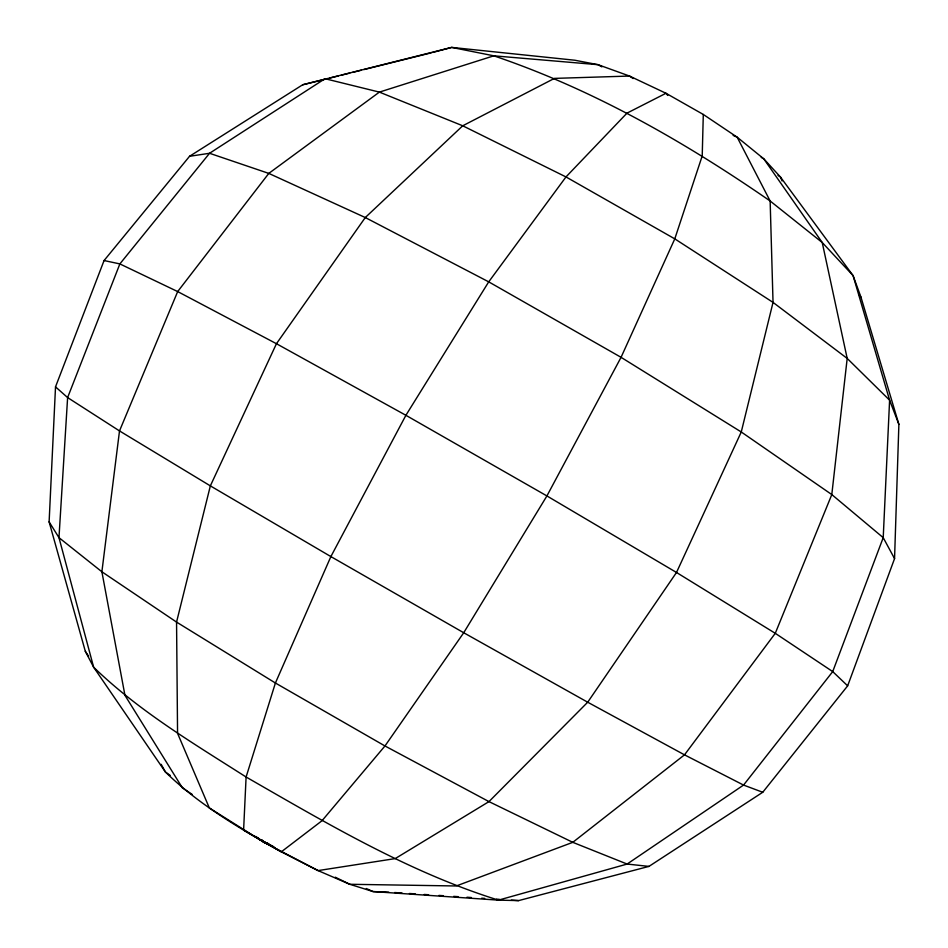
<?xml version="1.0" encoding="UTF-8"?>
<svg xmlns="http://www.w3.org/2000/svg" width="948" height="948" viewBox="0 0 948 948"><rect width="100%" height="100%" fill="white"/><g stroke="black" fill="none" stroke-linecap="round" stroke-linejoin="round"><path stroke-width="1.42" d="M703.298 114.459L702.219 155.899L674.786 238.86L621.059 357.325L546.913 495.934L463.726 632.743L384.971 745.969L322.024 820.719L281.295 851.849C240.389 828.908 199.163 804.899 165.402 771.992L93.639 667.214L85.32 651.312L49.118 521.862L55.517 386.855L104.067 260.546L189.553 156.29L302.649 84.787L451.686 47.4L574.844 60.234L598.058 64.689L629.531 76.053L665.982 93.271L703.298 114.459L737.153 137.176L763.78 158.826L780.465 177.039L853.082 275.607L860.997 297.257L898.882 424.372L894.557 558.621L847.654 685.842L762.749 792.267L648.953 866.401L518.639 900.6L498.47 900.138L373.038 891.57L349.765 884.283L318.066 870.596L281.295 851.849L243.6 830.14L246.101 777.016L275.406 683.01L330.876 556.583L405.898 415.295L488.718 281.852L565.98 176.932L626.984 113.144L665.982 93.271L667.759 95.44M432.584 52.484L451.686 47.4L493.813 55.825L598.058 64.689L601.873 66.87M302.649 84.787L326.93 78.755M329.786 78.044L338.365 75.923M341.221 75.212L349.788 73.079M352.644 72.368L361.224 70.235M364.079 69.524L431.221 52.851M189.553 156.29L209.555 153.28L325.022 78.708L379.39 92.11L462.731 125.788L565.98 176.932L674.786 238.86L773.035 302.388L847.192 358.415L889.603 400.186L898.882 424.372M388.751 892.151L373.038 891.57L366.319 888.525M394.652 892.53L402.035 893.016M409.418 893.49L415.319 893.881M424.171 894.45L428.603 894.746M438.936 895.41L443.368 895.706M453.701 896.37L458.121 896.666M466.985 897.235L471.405 897.531M481.738 898.194L484.689 898.396M496.503 899.154L499.454 899.356M511.256 900.114L518.639 900.6M648.953 866.401L627.126 864.055L572.793 842.334L488.967 801.617L384.971 745.969L275.406 683.01L176.553 622.089L101.886 571.774L58.977 537.658L49.118 521.862M104.067 260.546L119.863 263.911L177.679 291.569L276.449 343.709L405.898 415.295L546.913 495.934L676.505 572.474L775.274 633.311L832.723 671.599L847.654 685.842M633.11 78.554L629.531 76.053L554.438 78.388L462.731 125.788L365.288 217.542L276.449 343.709L210.349 485.874L176.553 622.089L177.56 733.337L209.354 807.98L264.125 842.393L268.391 843.578M255.593 836.705L264.125 842.393L268.284 843.862M762.749 792.267L743.552 785.074L684.503 754.845L587.701 702.219L463.726 632.743L330.876 556.583L210.349 485.874L119.507 430.925L67.616 397.579L55.517 386.855M255.699 836.385L264.125 842.393L269.599 844.621M733.124 135.398L737.153 137.176L770.143 200.988L822.224 242.51L853.082 275.607L889.603 400.186L883.216 537.658L832.723 671.599L743.552 785.074L627.126 864.055L498.47 900.138C408.718 872.113 327.202 823.575 246.101 777.016C193.333 743.339 138.846 711.012 93.639 667.214L58.977 537.658L67.616 397.579L119.863 263.911L209.555 153.28L268.794 173.401L365.288 217.542L488.718 281.852L621.059 357.325L741.265 431.98L831.799 494.572L883.216 537.658L894.557 558.621M261.814 840.603L273.534 846.647M261.885 840.473L274.671 847.548M335.272 877.196L349.765 884.283L456.261 885.977L572.793 842.334L684.503 754.845L775.274 633.311L831.799 494.572L847.192 358.415L822.224 242.51L763.78 158.826L761.232 157.38M262.027 840.331L264.125 842.393L318.066 870.596L395.209 858.604L488.967 801.617L587.701 702.219L676.505 572.474L741.265 431.98L773.035 302.388L770.143 200.988C684.397 141.714 592.867 89.325 493.813 55.825L379.39 92.11L268.794 173.401L177.679 291.569L119.507 430.925L101.886 571.774L124.946 695.322L182.383 787.871L192.148 794.388M778 175.427L780.465 177.039L782.088 180.938M170.225 775.417L165.402 771.992L161.172 764.337M262.288 840.106L264.125 842.393M859.315 294.852L860.997 297.257M85.32 651.312L88.626 656.229"/></g></svg>
